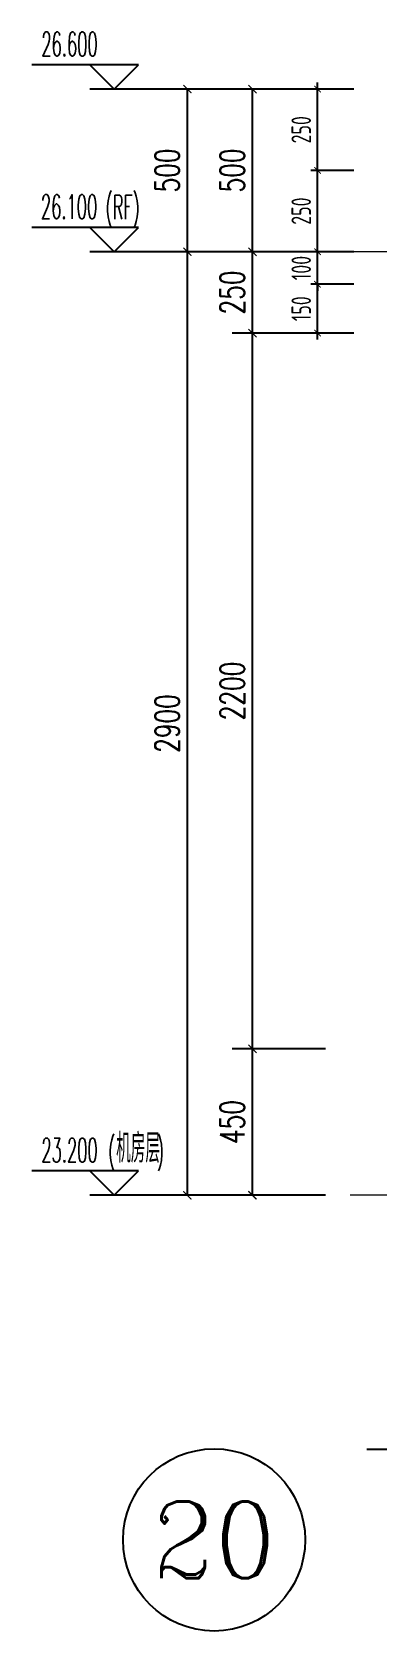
# Model space of a CAD drawing. Extents: x -1058961 to 23600, y -449123 to 2751847.
# Drawn here: x 17185 to 18243, y -22500 to -17585 of the extents above; entities that cross this region are included whole.
import ezdxf
from ezdxf.enums import TextEntityAlignment as Align

# ---------------------------------------------------------------- set-up
doc = ezdxf.new("R2010")
doc.units = 0
doc.header["$LTSCALE"] = 1000
doc.linetypes.add('DOTE', pattern=[2.42, 2, -0.2, 0.02, -0.2])
doc.layers.get('0').update_dxf_attribs({"linetype": 'CONTINUOUS'})
doc.layers.get('DEFPOINTS').update_dxf_attribs({"linetype": 'CONTINUOUS'})
for name, color, linetype in [('AXIS', 3, 'CONTINUOUS'), ('DIM', 2, 'CONTINUOUS'), ('DIM_ELEV', 3, 'CONTINUOUS'), ('DIM_SYMB', 3, 'CONTINUOUS'), ('PUB_DIM', 3, 'CONTINUOUS'), ('PUB_TEXT', 2, 'CONTINUOUS')]:
    doc.layers.add(name, color=color, linetype=linetype)
doc.layers.add('AXIS_TEXT', color=7, linetype='CONTINUOUS', lineweight=20)
doc.layers.add('DOTE', color=19, linetype='DOTE', lineweight=9)
doc.styles.add('_TCH_AXIS', font='COMPLEX', dxfattribs={"bigfont": 'GBCBIG'})
doc.styles.add('_TCH_DIM', font='SIMPLEX.shx', dxfattribs={"width": 0.7, "bigfont": 'GBCBIG.shx'})
doc.styles.add('_TCH_DIM_T3', font='SIMPLEX', dxfattribs={"width": 0.705882, "bigfont": 'GBCBIG'})
doc.styles.add('TSSD_DIMENSION', font='Tssdeng.shx', dxfattribs={"width": 0.7, "bigfont": 'tssdchn.shx'})
doc.dimstyles.new('_TCH_ARCH&&25', dxfattribs={"dimtxt": 74.375, "dimasz": 25, "dimexe": 62.5, "dimexo": 75, "dimgap": 25, "dimtad": 1, "dimdec": 0, "dimzin": 0, "dimdsep": 46, "dimtxsty": '_TCH_DIM_T3', "dimblk": 'ARCHTICK', "dimcen": 0.09, "dimclrt": 7, "dimazin": 0, "dimtfac": 1, "dimtdec": 0, "dimtix": 1, "dimtmove": 2, "dimatfit": 3, "dimldrblk": 'ARCHTICK', "dimfxl": 0, "dimtolj": 1, "dimtzin": 0, "dimarcsym": 0})
doc.dimstyles.new('TSSD_20_20', dxfattribs={"dimtxt": 60, "dimasz": 20, "dimexe": 20, "dimexo": 50, "dimgap": 20, "dimtad": 1, "dimdec": 0, "dimzin": 0, "dimdsep": 46, "dimtxsty": 'TSSD_DIMENSION', "dimblk": 'ARCHTICK', "dimblk1": 'ARCHTICK', "dimblk2": 'ARCHTICK', "dimcen": 0, "dimdle": 20, "dimclrt": 7, "dimadec": 0, "dimazin": 0, "dimtfac": 1, "dimtdec": 0, "dimtix": 1, "dimtmove": 2, "dimatfit": 3, "dimfxl": 0, "dimtolj": 1, "dimtzin": 0, "dimarcsym": 0})

# ---------------------------------------------------------------- blocks, each defined once
blk = doc.blocks.new('_ArchTick')
at = {"color": 0, "linetype": 'ByBlock', "const_width": 0.15}
blk.add_lwpolyline([(-0.5, -0.5), (0.5, 0.5)], dxfattribs=at)
blk = doc.blocks.new('*D2326')
at = {"layer": 'DEFPOINTS', "color": 0}
for p in [(18063.4, -17760.4), (18224.7, -17760.4), (18224.7, -18010.4)]:
    blk.add_point(p, dxfattribs=at)
at = {"layer": 'DIM', "color": 0, "lineweight": -2}
for p, q in [((18063.4, -18030.4), (18063.4, -17740.4)), ((18174.7, -17760.4), (18043.4, -17760.4)), ((18174.7, -18010.4), (18043.4, -18010.4))]:
    blk.add_line(p, q, dxfattribs=at)
at = {"layer": 'DIM', "color": 0, "lineweight": -2, "xscale": 20, "yscale": 20, "zscale": 20}
for p, rotation in [((18063.4, -17760.4), 90), ((18063.4, -18010.4), 270)]:
    blk.add_blockref('_ArchTick', p, dxfattribs=dict(at, rotation=rotation))
at = {"layer": 'DIM', "color": 7, "insert": (18013.4, -17885.4), "char_height": 60, "attachment_point": 5, "rotation": 90, "style": 'TSSD_DIMENSION'}
blk.add_mtext('\\A1;250', dxfattribs=at)
blk = doc.blocks.new('*D2327')
at = {"layer": 'DEFPOINTS', "color": 0}
for p in [(18063.4, -18010.4), (18224.7, -18010.4), (18224.7, -18260.4)]:
    blk.add_point(p, dxfattribs=at)
at = {"layer": 'DIM', "color": 0, "lineweight": -2}
for p, q in [((18174.7, -18010.4), (18043.4, -18010.4)), ((18063.4, -18280.4), (18063.4, -17990.4)), ((18174.7, -18260.4), (18043.4, -18260.4))]:
    blk.add_line(p, q, dxfattribs=at)
at = {"layer": 'DIM', "color": 0, "lineweight": -2, "xscale": 20, "yscale": 20, "zscale": 20}
for p, rotation in [((18063.4, -18010.4), 90), ((18063.4, -18260.4), 270)]:
    blk.add_blockref('_ArchTick', p, dxfattribs=dict(at, rotation=rotation))
at = {"layer": 'DIM', "color": 7, "insert": (18013.4, -18135.4), "char_height": 60, "attachment_point": 5, "rotation": 90, "style": 'TSSD_DIMENSION'}
blk.add_mtext('\\A1;250', dxfattribs=at)
blk = doc.blocks.new('*D2328')
at = {"layer": 'DEFPOINTS', "color": 0}
for p in [(18063.4, -18260.4), (18224.7, -18260.4), (18224.7, -18360.4)]:
    blk.add_point(p, dxfattribs=at)
at = {"layer": 'DIM', "color": 0, "lineweight": -2}
for p, q in [((18174.7, -18260.4), (18043.4, -18260.4)), ((18063.4, -18260.4), (18063.4, -18240.4)), ((18063.4, -18360.4), (18063.4, -18260.4)), ((18174.7, -18360.4), (18043.4, -18360.4)), ((18063.4, -18360.4), (18063.4, -18380.4))]:
    blk.add_line(p, q, dxfattribs=at)
at = {"layer": 'DIM', "color": 0, "lineweight": -2, "xscale": 20, "yscale": 20, "zscale": 20}
for p, rotation in [((18063.4, -18260.4), 270), ((18063.4, -18360.4), 90)]:
    blk.add_blockref('_ArchTick', p, dxfattribs=dict(at, rotation=rotation))
at = {"layer": 'DIM', "color": 7, "insert": (18013.4, -18310.4), "char_height": 60, "attachment_point": 5, "rotation": 90, "style": 'TSSD_DIMENSION'}
blk.add_mtext('\\A1;100', dxfattribs=at)
blk = doc.blocks.new('*D2329')
at = {"layer": 'DEFPOINTS', "color": 0}
for p in [(18063.4, -18360.4), (18224.7, -18360.4), (18224.7, -18510.4)]:
    blk.add_point(p, dxfattribs=at)
at = {"layer": 'DIM', "color": 0, "lineweight": -2}
for p, q in [((18174.7, -18360.4), (18043.4, -18360.4)), ((18063.4, -18530.4), (18063.4, -18340.4)), ((18174.7, -18510.4), (18043.4, -18510.4))]:
    blk.add_line(p, q, dxfattribs=at)
at = {"layer": 'DIM', "color": 0, "lineweight": -2, "xscale": 20, "yscale": 20, "zscale": 20}
for p, rotation in [((18063.4, -18360.4), 90), ((18063.4, -18510.4), 270)]:
    blk.add_blockref('_ArchTick', p, dxfattribs=dict(at, rotation=rotation))
at = {"layer": 'DIM', "color": 7, "insert": (18013.4, -18435.4), "char_height": 60, "attachment_point": 5, "rotation": 90, "style": 'TSSD_DIMENSION'}
blk.add_mtext('\\A1;150', dxfattribs=at)
blk = doc.blocks.new('*D2344')
at = {"layer": 'DEFPOINTS', "color": 0}
for p in [(17863.4, -20710.4), (18163.4, -20710.4), (18163.4, -21160.4)]:
    blk.add_point(p, dxfattribs=at)
at = {"layer": 'PUB_DIM', "color": 0, "lineweight": -2}
for p, q in [((18088.4, -20710.4), (17800.9, -20710.4)), ((17863.4, -21160.4), (17863.4, -20710.4)), ((18088.4, -21160.4), (17800.9, -21160.4))]:
    blk.add_line(p, q, dxfattribs=at)
at = {"layer": 'PUB_DIM', "color": 0, "lineweight": -2, "xscale": 25, "yscale": 25, "zscale": 25}
for p, rotation in [((17863.4, -20710.4), 90), ((17863.4, -21160.4), 270)]:
    blk.add_blockref('_ArchTick', p, dxfattribs=dict(at, rotation=rotation))
at = {"layer": 'PUB_DIM', "color": 7, "insert": (17801.3, -20935.4), "char_height": 74.38, "attachment_point": 5, "rotation": 90, "style": '_TCH_DIM_T3'}
blk.add_mtext('\\A1;450', dxfattribs=at)
blk = doc.blocks.new('*D2345')
at = {"layer": 'DEFPOINTS', "color": 0}
for p in [(17863.4, -18510.4), (18163.4, -18510.4), (18163.4, -20710.4)]:
    blk.add_point(p, dxfattribs=at)
at = {"layer": 'PUB_DIM', "color": 0, "lineweight": -2}
for p, q in [((18088.4, -18510.4), (17800.9, -18510.4)), ((17863.4, -20710.4), (17863.4, -18510.4)), ((18088.4, -20710.4), (17800.9, -20710.4))]:
    blk.add_line(p, q, dxfattribs=at)
at = {"layer": 'PUB_DIM', "color": 0, "lineweight": -2, "xscale": 25, "yscale": 25, "zscale": 25}
for p, rotation in [((17863.4, -18510.4), 90), ((17863.4, -20710.4), 270)]:
    blk.add_blockref('_ArchTick', p, dxfattribs=dict(at, rotation=rotation))
at = {"layer": 'PUB_DIM', "color": 7, "insert": (17801.3, -19610.4), "char_height": 74.38, "attachment_point": 5, "rotation": 90, "style": '_TCH_DIM_T3'}
blk.add_mtext('\\A1;2200', dxfattribs=at)
blk = doc.blocks.new('*D2346')
at = {"layer": 'DEFPOINTS', "color": 0}
for p in [(17863.4, -18260.4), (18163.4, -18260.4), (18163.4, -18510.4)]:
    blk.add_point(p, dxfattribs=at)
at = {"layer": 'PUB_DIM', "color": 0, "lineweight": -2}
for p, q in [((18088.4, -18260.4), (17800.9, -18260.4)), ((17863.4, -18510.4), (17863.4, -18260.4)), ((18088.4, -18510.4), (17800.9, -18510.4))]:
    blk.add_line(p, q, dxfattribs=at)
at = {"layer": 'PUB_DIM', "color": 0, "lineweight": -2, "xscale": 25, "yscale": 25, "zscale": 25}
for p, rotation in [((17863.4, -18260.4), 90), ((17863.4, -18510.4), 270)]:
    blk.add_blockref('_ArchTick', p, dxfattribs=dict(at, rotation=rotation))
at = {"layer": 'PUB_DIM', "color": 7, "insert": (17801.3, -18385.4), "char_height": 74.38, "attachment_point": 5, "rotation": 90, "style": '_TCH_DIM_T3'}
blk.add_mtext('\\A1;250', dxfattribs=at)
blk = doc.blocks.new('*D2347')
at = {"layer": 'DEFPOINTS', "color": 0}
for p in [(17863.4, -17760.4), (18163.4, -17760.4), (18163.4, -18260.4)]:
    blk.add_point(p, dxfattribs=at)
at = {"layer": 'PUB_DIM', "color": 0, "lineweight": -2}
for p, q in [((18088.4, -17760.4), (17800.9, -17760.4)), ((17863.4, -18260.4), (17863.4, -17760.4)), ((18088.4, -18260.4), (17800.9, -18260.4))]:
    blk.add_line(p, q, dxfattribs=at)
at = {"layer": 'PUB_DIM', "color": 0, "lineweight": -2, "xscale": 25, "yscale": 25, "zscale": 25}
for p, rotation in [((17863.4, -17760.4), 90), ((17863.4, -18260.4), 270)]:
    blk.add_blockref('_ArchTick', p, dxfattribs=dict(at, rotation=rotation))
at = {"layer": 'PUB_DIM', "color": 7, "insert": (17801.3, -18010.4), "char_height": 74.38, "attachment_point": 5, "rotation": 90, "style": '_TCH_DIM_T3'}
blk.add_mtext('\\A1;500', dxfattribs=at)
blk = doc.blocks.new('*D2348')
at = {"layer": 'DEFPOINTS', "color": 0}
for p in [(17663.4, -18260.4), (18163.4, -18260.4), (18163.4, -21160.4)]:
    blk.add_point(p, dxfattribs=at)
at = {"layer": 'PUB_DIM', "color": 0, "lineweight": -2}
for p, q in [((18088.4, -18260.4), (17600.9, -18260.4)), ((17663.4, -21160.4), (17663.4, -18260.4)), ((18088.4, -21160.4), (17600.9, -21160.4))]:
    blk.add_line(p, q, dxfattribs=at)
at = {"layer": 'PUB_DIM', "color": 0, "lineweight": -2, "xscale": 25, "yscale": 25, "zscale": 25}
for p, rotation in [((17663.4, -18260.4), 90), ((17663.4, -21160.4), 270)]:
    blk.add_blockref('_ArchTick', p, dxfattribs=dict(at, rotation=rotation))
at = {"layer": 'PUB_DIM', "color": 7, "insert": (17601.3, -19710.4), "char_height": 74.38, "attachment_point": 5, "rotation": 90, "style": '_TCH_DIM_T3'}
blk.add_mtext('\\A1;2900', dxfattribs=at)
blk = doc.blocks.new('*D2349')
at = {"layer": 'DEFPOINTS', "color": 0}
for p in [(17663.4, -17760.4), (18163.4, -17760.4), (18163.4, -18260.4)]:
    blk.add_point(p, dxfattribs=at)
at = {"layer": 'PUB_DIM', "color": 0, "lineweight": -2}
for p, q in [((18088.4, -17760.4), (17600.9, -17760.4)), ((17663.4, -18260.4), (17663.4, -17760.4)), ((18088.4, -18260.4), (17600.9, -18260.4))]:
    blk.add_line(p, q, dxfattribs=at)
at = {"layer": 'PUB_DIM', "color": 0, "lineweight": -2, "xscale": 25, "yscale": 25, "zscale": 25}
for p, rotation in [((17663.4, -17760.4), 90), ((17663.4, -18260.4), 270)]:
    blk.add_blockref('_ArchTick', p, dxfattribs=dict(at, rotation=rotation))
at = {"layer": 'PUB_DIM', "color": 7, "insert": (17601.3, -18010.4), "char_height": 74.38, "attachment_point": 5, "rotation": 90, "style": '_TCH_DIM_T3'}
blk.add_mtext('\\A1;500', dxfattribs=at)

msp = doc.modelspace()

# ---------------------------------------------------------------- linework, layer by layer
at = {"layer": 'AXIS', "color": 6}
msp.add_circle((17745.46, -22219.75), 280, dxfattribs=at)
at = {"layer": 'DIM_ELEV'}
for p, q in [((17513.44, -17685.38), (17185.44, -17685.38)), ((17438.44, -17760.38), (17363.44, -17685.38)), ((17438.44, -17760.38), (17513.44, -17685.38)), ((17863.44, -17760.38), (17363.44, -17760.38)), ((17513.44, -18185.38), (17185.44, -18185.38)), ((17438.44, -18260.38), (17363.44, -18185.38)), ((17438.44, -18260.38), (17513.44, -18185.38)), ((17863.44, -18260.38), (17363.44, -18260.38)), ((17513.44, -21085.38), (17185.44, -21085.38)), ((17438.44, -21160.38), (17363.44, -21085.38)), ((17438.44, -21160.38), (17513.44, -21085.38)), ((17863.44, -21160.38), (17363.44, -21160.38))]:
    msp.add_line(p, q, dxfattribs=at)
at = {"layer": 'DIM_SYMB'}
msp.add_lwpolyline([(18214.63, -21941.14), (19585.65, -21941.14), (19604.76, -21888.64), (19623.27, -21993.64), (19641.9, -21941.14), (21012.92, -21941.14)], dxfattribs=at)
at = {"layer": 'DOTE', "color": 1, "linetype": 'DOTE', "ltscale": 0.2}
for p, q in [((20912.92, -18260.38), (18163.44, -18260.38)), ((20912.92, -21160.38), (18163.44, -21160.38))]:
    msp.add_line(p, q, dxfattribs=at)

# ---------------------------------------------------------------- texts
at = {"layer": 'AXIS_TEXT', "color": 6, "style": '_TCH_AXIS'}
msp.add_text('20', height=235.421, dxfattribs=at).set_placement((17554.88, -22337.46), (17936.04, -22337.46), align=Align.FIT)
at = {"layer": 'PUB_TEXT', "style": '_TCH_DIM'}
for s, height, width, p in [('26.600', 74.375, 0.494118, (17214.34, -17659.13)), ('26.100', 74.375, 0.494118, (17212.94, -18159.13)), ('(RF)', 74.375, 0.494118, (17411.69, -18160.36)), ('23.200', 74.375, 0.494118, (17214.34, -21059.13)), ('(', 74.38, 0.494118, (17419.74, -21060.36)), ('机房层', 89.362, 0.7, (17444.24, -21060.36)), (')', 74.38, 0.494118, (17569.35, -21060.36))]:
    msp.add_text(s, height=height, dxfattribs=dict(at, width=width)).set_placement(p)

# ---------------------------------------------------------------- dimensions: what is measured, and where the dimension line sits
at = {"layer": 'DIM'}
for p1, p2, picture, middle in [((18224.7, -18010.38), (18224.7, -17760.38), '*D2326', (18013.44, -17885.38)), ((18224.7, -18260.38), (18224.7, -18010.38), '*D2327', (18013.44, -18135.38)), ((18224.7, -18360.38), (18224.7, -18260.38), '*D2328', (18013.44, -18310.38)), ((18224.7, -18510.38), (18224.7, -18360.38), '*D2329', (18013.44, -18435.38))]:
    dim = msp.add_aligned_dim(p1=p1, p2=p2, distance=161.26, dimstyle='TSSD_20_20', dxfattribs=at)
    dim.commit()
    dim.dimension.update_dxf_attribs({"geometry": picture, "text_midpoint": middle})
at = {"layer": 'PUB_DIM'}
for p1, p2, distance, picture, middle in [((18163.44, -18260.38), (18163.44, -17760.38), 500, '*D2349', (17601.25, -18010.38)), ((18163.44, -18260.38), (18163.44, -17760.38), 300, '*D2347', (17801.25, -18010.38)), ((18163.44, -21160.38), (18163.44, -18260.38), 500, '*D2348', (17601.25, -19710.38)), ((18163.44, -18510.38), (18163.44, -18260.38), 300, '*D2346', (17801.25, -18385.38)), ((18163.44, -20710.38), (18163.44, -18510.38), 300, '*D2345', (17801.25, -19610.38)), ((18163.44, -21160.38), (18163.44, -20710.38), 300, '*D2344', (17801.25, -20935.38))]:
    dim = msp.add_aligned_dim(p1=p1, p2=p2, distance=distance, dimstyle='_TCH_ARCH&&25', dxfattribs=at)
    dim.commit()
    dim.dimension.update_dxf_attribs({"geometry": picture, "text_midpoint": middle})

doc.saveas('drawing.dxf')
